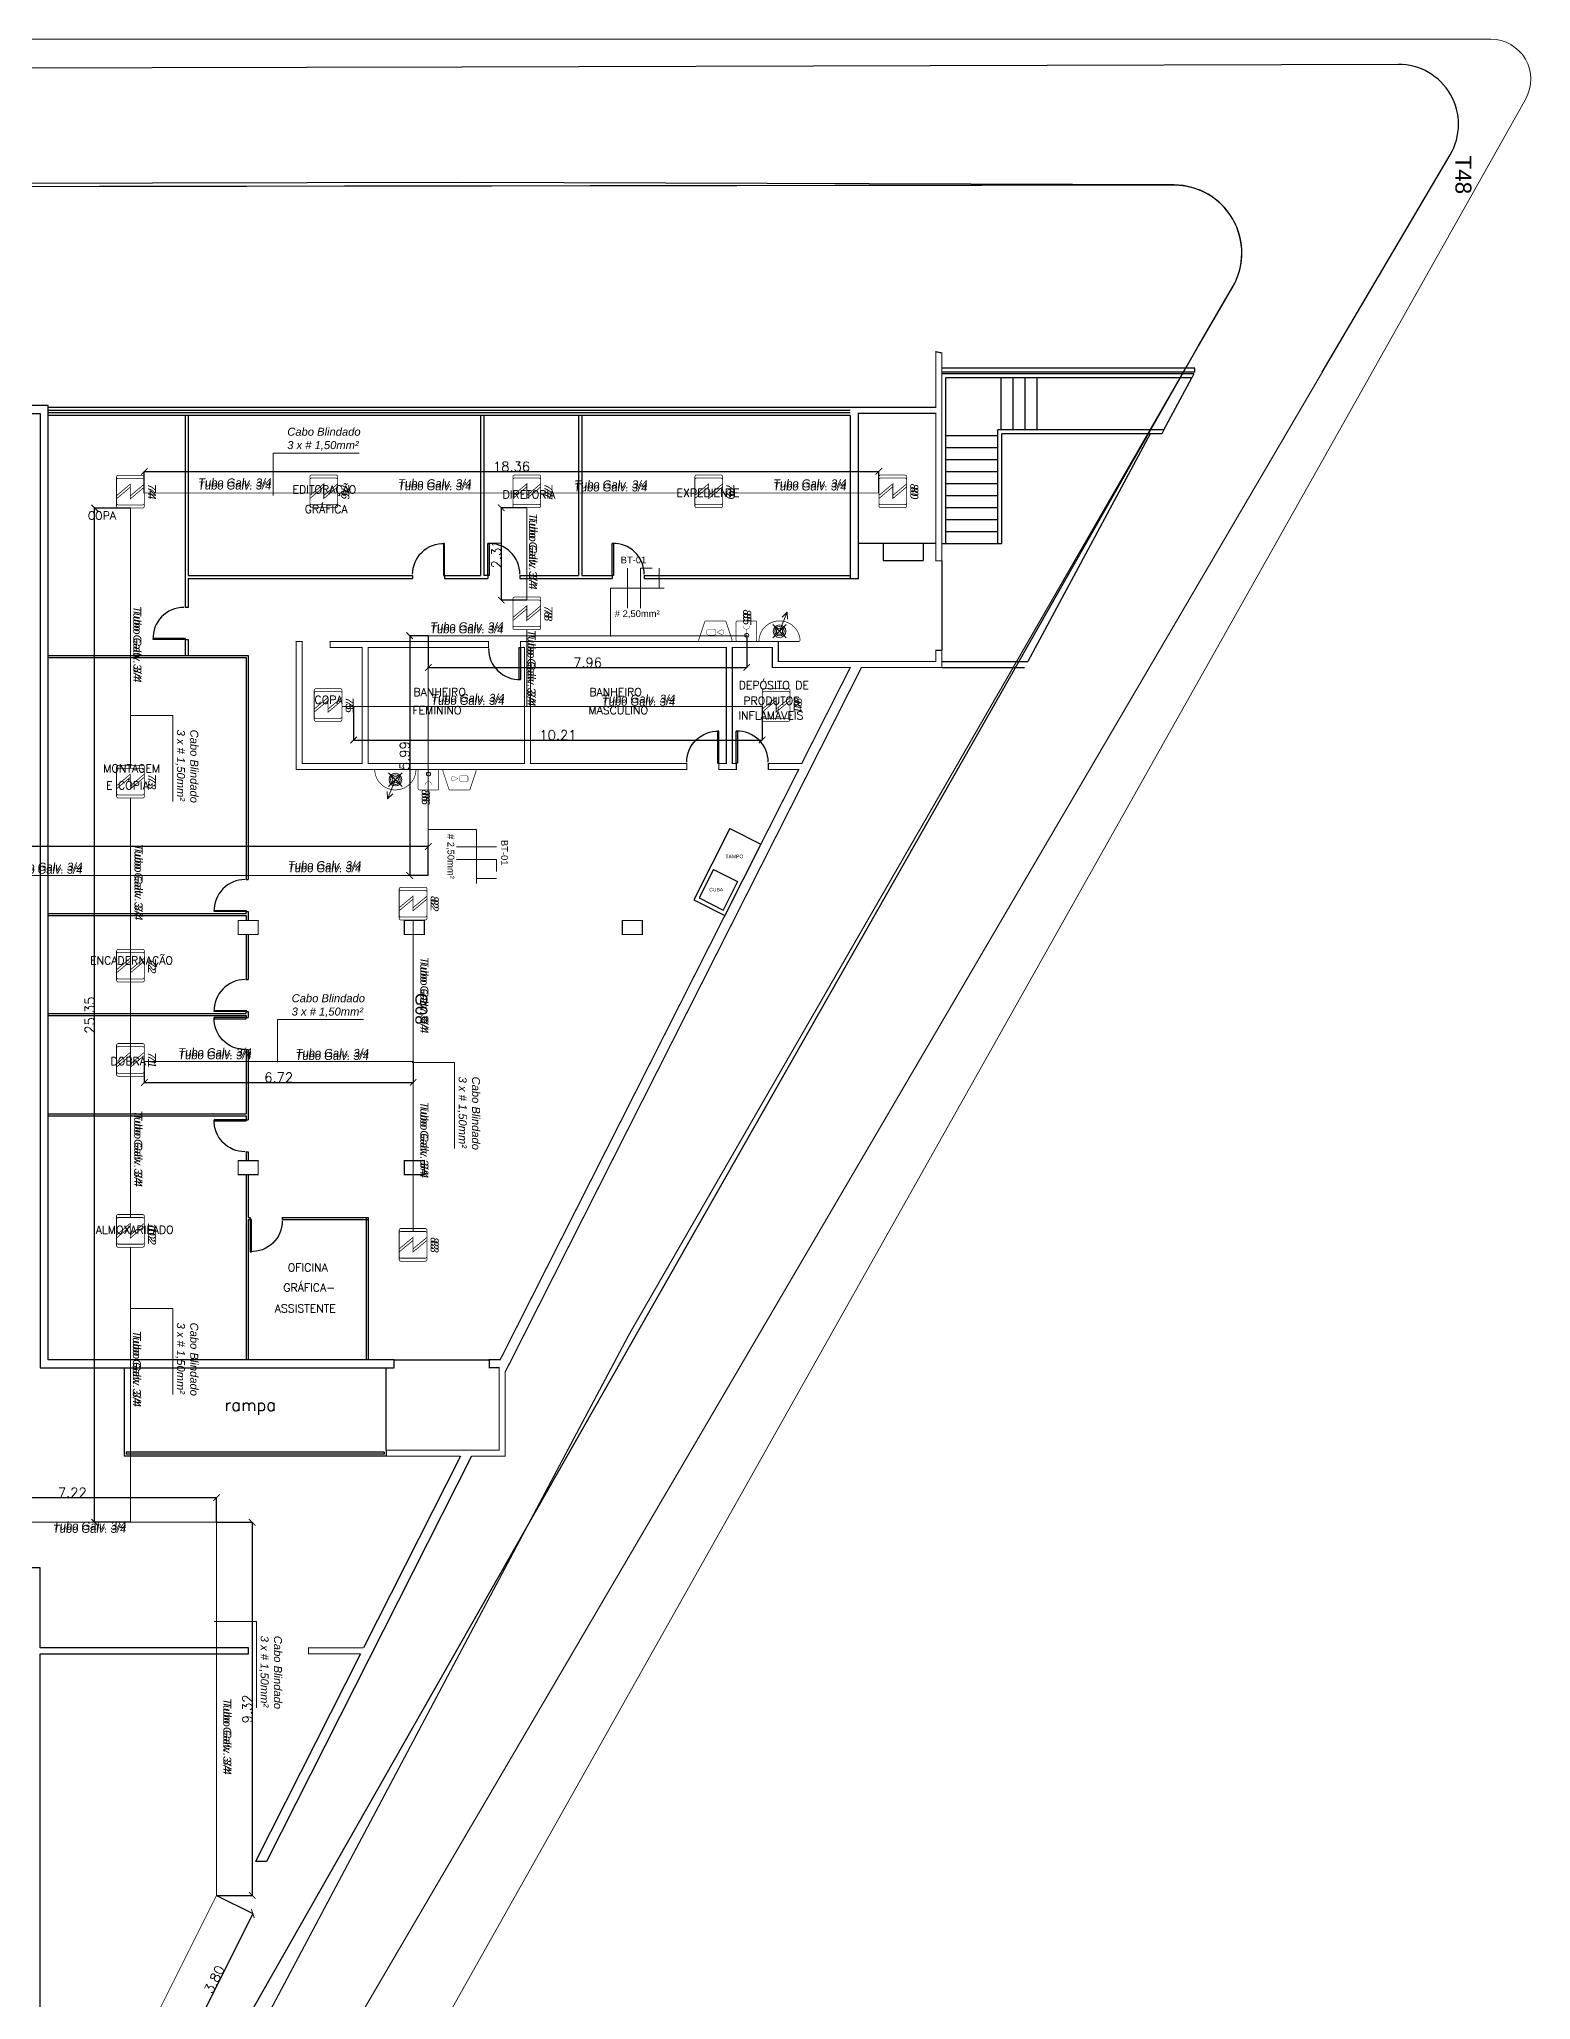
# Model space of a CAD drawing. Header units: metres. Extents: x -331 to 2982, y 362 to 2539.
# Drawn here: x 2944.79 to 2982.07, y 1408.5 to 1457.5 of the extents above; entities that cross this region are included whole.
import ezdxf
from ezdxf.enums import TextEntityAlignment as Align

# ---------------------------------------------------------------- set-up
doc = ezdxf.new("R2010")
doc.units = ezdxf.units.M
doc.layers.get('0').update_dxf_attribs({"color": 251})
doc.layers.get('Defpoints').update_dxf_attribs({"color": 251})
for name, color, linetype in [('CX', 251, 'Continuous'), ('DET. FUMAÇA', 1, 'Continuous'), ('Div', 251, 'Continuous'), ('Pis', 251, 'Continuous')]:
    doc.layers.add(name, color=color, linetype=linetype)
doc.styles.add('ARIAL', font='arial.ttf')
doc.styles.add('COTA', font='simplex.shx')
doc.styles.add('DESTAQUE', font='arial.ttf', dxfattribs={"height": 0.4})
doc.styles.get("Standard").update_dxf_attribs({"font": 'arial.ttf', "height": 0.3})
doc.styles.add('style1', font='romans.shx')
doc.dimstyles.new('EXEC_75', dxfattribs={"dimscale": 75, "dimtxt": 0.0032, "dimasz": 0.0022, "dimexe": 0, "dimexo": 0, "dimgap": 5e-05, "dimtad": 1, "dimzin": 4, "dimdsep": 46, "dimtxsty": 'COTA', "dimblk": 'ARCHTICK', "dimcen": 0, "dimclrd": 1, "dimclre": 1, "dimclrt": 2, "dimazin": 0, "dimtfac": 1, "dimtix": 1, "dimtmove": 2, "dimatfit": 3, "dimldrblk": 'DOT', "dimfxl": 1, "dimtvp": 1, "dimtolj": 1, "dimtzin": 0, "dimarcsym": 0})

# ---------------------------------------------------------------- blocks, each defined once
blk = doc.blocks.new('WEW')
at = {"color": 1, "lineweight": 0, "true_color": 0xe60000}
for p, q in [((1781.075, 994.175), (1781.413, 993.836)), ((1781.413, 994.175), (1781.075, 993.836)), ((1781.244, 994.005), (1781.439, 994.482)), ((1781.439, 994.482), (1781.308, 994.36)), ((1781.439, 994.482), (1781.447, 994.302))]:
    blk.add_line(p, q, dxfattribs=at)
at = {"color": 1, "true_color": 0xe60000, "const_width": 0.0172}
for points in [[(1779.259, 993.747), (1780.023, 993.747, 0.511918), (1780.056, 993.793), (1779.907, 994.24, 0.322823), (1779.874, 994.263), (1779.408, 994.263, 0.322823), (1779.375, 994.24), (1779.226, 993.793, 0.511918)], [(1780.193, 994.263), (1780.641, 994.263, -0.414214), (1780.675, 994.229), (1780.675, 993.782, -0.414214), (1780.641, 993.747), (1780.193, 993.747, -0.414214), (1780.159, 993.782), (1780.159, 994.229, -0.414214)], [(1780.764, 993.748), (1781.724, 993.748, 0.435311), (1781.759, 993.784, 0.930949), (1780.73, 993.784, 0.435311)]]:
    blk.add_lwpolyline(points, format="xyb", close=True, dxfattribs=at)
at = {"color": 1, "true_color": 0xe60000, "const_width": 0.0086}
for points in [[(1779.463, 994.06), (1779.617, 994.06), (1779.652, 994.026), (1779.652, 993.936), (1779.617, 993.902), (1779.463, 993.902), (1779.428, 993.936), (1779.428, 994.026)], [(1779.832, 993.936), (1779.832, 994.026), (1779.802, 994.044), (1779.679, 993.981), (1779.802, 993.918)]]:
    blk.add_lwpolyline(points, close=True, dxfattribs=at)
for points in [[(1780.336, 994.135), (1780.338, 994.117), (1780.344, 994.099), (1780.351, 994.088), (1780.365, 994.073), (1780.373, 994.067), (1780.386, 994.06), (1780.397, 994.057), (1780.413, 994.055), (1780.421, 994.055), (1780.431, 994.056), (1780.45, 994.062), (1780.464, 994.07), (1780.477, 994.082), (1780.488, 994.096), (1780.494, 994.11), (1780.497, 994.122), (1780.498, 994.13), (1780.498, 994.136)], [(1780.417, 993.837), (1780.417, 994.055)]]:
    blk.add_lwpolyline(points, dxfattribs=at)
at = {"color": 1, "lineweight": 0, "true_color": 0xe60000}
for radius in [0.158, 0.119, 0.0774]:
    blk.add_circle((1781.244, 994.005), radius, dxfattribs=at)
blk = doc.blocks.new('Detector de fumaça')
at = {"layer": 'DET. FUMAÇA', "linetype": 'Continuous', "lineweight": 15, "const_width": 0.0187}
blk.add_lwpolyline([(774.599, 539.816), (775.249, 539.816, -0.414214), (775.296, 539.769), (775.296, 539.167, -0.414214), (775.249, 539.12), (774.599, 539.12, -0.414214), (774.553, 539.167), (774.553, 539.769, -0.414214)], format="xyb", close=True, dxfattribs=at)
blk.add_lwpolyline([(774.773, 539.816), (775.064, 539.468), (774.773, 539.468), (775.064, 539.12)], dxfattribs=at)
blk = doc.blocks.new('rett')
at = {"color": 2, "linetype": 'Continuous', "lineweight": 15}
blk.add_line((813.966, 2203), (814.262, 2203), dxfattribs=at)
at = {"layer": 'Div', "color": 2, "linetype": 'Continuous', "lineweight": 15}
for p, q in [((813.645, 2202.003), (813.645, 2203)), ((813.966, 2202.003), (813.966, 2203)), ((814.435, 2202.502), (814.435, 2203))]:
    blk.add_line(p, q, dxfattribs=at)
blk.add_lwpolyline([(813.214, 2201.295), (813.214, 2202.502), (814.56, 2202.502)], dxfattribs=at)
at = {"layer": 'Div', "color": 2, "linetype": 'Continuous', "lineweight": 15, "char_height": 0.1683, "attachment_point": 1}
for s, insert in [('\\pxqc;\\PBT-01{\\fArial|b0|i1|c0|p34;  }', (808.19, 2203.569)), ('\\pxqc;\\P\\pi-0.92701,l1.92701,t1.92701;#^I2,50mm²', (808.198, 2202.227))]:
    blk.add_mtext_dynamic_manual_height_columns(s, width=11.20762, gutter_width=2.104, heights=[0], dxfattribs=dict(at, insert=insert))
blk = doc.blocks.new('derw')
at = {"layer": 'Div', "color": 2, "linetype": 'Continuous', "lineweight": 15}
blk.add_lwpolyline([(814.419, 2191.53), (814.419, 2192.589), (816.571, 2192.589)], dxfattribs=at)
at = {"layer": 'Div', "color": 2, "linetype": 'Continuous', "lineweight": 15, "insert": (814.772, 2193.224), "char_height": 0.2, "attachment_point": 1}
blk.add_mtext_dynamic_manual_height_columns('{\\fArial|b0|i1|c0|p34;Cabo Blindado \\P3 x # 1,50mm²}', width=13.3188, gutter_width=2.5, heights=[0], dxfattribs=at)
blk = doc.blocks.new('_ARCHTICK')
at = {"color": 0, "linetype": 'ByBlock', "const_width": 0.15}
blk.add_lwpolyline([(-0.5, -0.5), (0.5, 0.5)], dxfattribs=at)
blk = doc.blocks.new('*D118')
at = {"color": 1, "linetype": 'Continuous', "lineweight": -2, "transparency": 16777216}
for p, q in [((2894.283, 1436.6), (2894.283, 1437.328)), ((2954.514, 1437.328), (2894.283, 1437.328)), ((2954.514, 1436.6), (2954.514, 1437.328))]:
    blk.add_line(p, q, dxfattribs=at)
at = {"layer": 'Defpoints', "color": 0, "transparency": 16777216}
for p in [(2894.283, 1437.328), (2894.283, 1436.6), (2954.514, 1436.6)]:
    blk.add_point(p, dxfattribs=at)
at = {"color": 1, "lineweight": -2, "transparency": 16777216, "xscale": 0.165, "yscale": 0.165, "zscale": 0.165, "rotation": 180}
blk.add_blockref('_ARCHTICK', (2894.283, 1437.328), dxfattribs=at)
at = {"color": 1, "lineweight": -2, "transparency": 16777216, "xscale": 0.165, "yscale": 0.165, "zscale": 0.165}
blk.add_blockref('_ARCHTICK', (2954.514, 1437.328), dxfattribs=at)
at = {"color": 2, "lineweight": 15, "transparency": 16777216, "insert": (2924.398, 1437.451), "char_height": 0.24, "attachment_point": 5, "style": 'COTA'}
blk.add_mtext('\\A1;60.23', dxfattribs=at)
blk = doc.blocks.new('_Dot')
at = {"color": 0, "linetype": 'ByBlock', "lineweight": -2}
blk.add_line((-0.5, 0), (-1, 0), dxfattribs=at)
at = {"color": 0, "linetype": 'ByBlock', "const_width": 0.5}
blk.add_lwpolyline([(-0.25, 0, 1), (0.25, 0, 1)], format="xyb", close=True, dxfattribs=at)
blk = doc.blocks.new('*D123')
at = {"color": 1, "linetype": 'Continuous', "lineweight": -2, "transparency": 16777216}
for p, q in [((2942.006, 1420.437), (2942.006, 1421.055)), ((2942.006, 1421.055), (2949.223, 1421.055)), ((2949.223, 1420.437), (2949.223, 1421.055))]:
    blk.add_line(p, q, dxfattribs=at)
at = {"layer": 'Defpoints', "color": 0, "transparency": 16777216}
for p in [(2949.223, 1421.055), (2942.006, 1420.437), (2949.223, 1420.437)]:
    blk.add_point(p, dxfattribs=at)
at = {"color": 1, "lineweight": -2, "transparency": 16777216, "xscale": 0.165, "yscale": 0.165, "zscale": 0.165, "rotation": 180}
blk.add_blockref('_ARCHTICK', (2942.006, 1421.055), dxfattribs=at)
at = {"color": 1, "lineweight": -2, "transparency": 16777216, "xscale": 0.165, "yscale": 0.165, "zscale": 0.165}
blk.add_blockref('_ARCHTICK', (2949.223, 1421.055), dxfattribs=at)
at = {"color": 2, "lineweight": 15, "transparency": 16777216, "insert": (2945.615, 1421.179), "char_height": 0.24, "attachment_point": 5, "style": 'COTA'}
blk.add_mtext('\\A1;7.22', dxfattribs=at)
blk = doc.blocks.new('*D124')
at = {"color": 1, "linetype": 'Continuous', "lineweight": -2, "transparency": 16777216}
for p, q in [((2947.068, 1445.786), (2946.173, 1445.786)), ((2946.173, 1420.437), (2946.173, 1445.786)), ((2947.068, 1420.437), (2946.173, 1420.437))]:
    blk.add_line(p, q, dxfattribs=at)
at = {"layer": 'Defpoints', "color": 0, "transparency": 16777216}
for p in [(2946.173, 1445.786), (2947.068, 1445.786), (2947.068, 1420.437)]:
    blk.add_point(p, dxfattribs=at)
at = {"color": 1, "lineweight": -2, "transparency": 16777216, "xscale": 0.165, "yscale": 0.165, "zscale": 0.165}
for p, rotation in [((2946.173, 1445.786), 90), ((2946.173, 1420.437), 270)]:
    blk.add_blockref('_ARCHTICK', p, dxfattribs=dict(at, rotation=rotation))
at = {"color": 2, "lineweight": 15, "transparency": 16777216, "insert": (2946.049, 1433.112), "char_height": 0.24, "attachment_point": 5, "rotation": 90, "style": 'COTA'}
blk.add_mtext('\\A1;25.35', dxfattribs=at)
blk = doc.blocks.new('*D125')
at = {"color": 1, "linetype": 'Continuous', "lineweight": -2, "transparency": 16777216}
for p, q in [((2947.415, 1431.955), (2947.415, 1431.431)), ((2954.133, 1431.955), (2954.133, 1431.431)), ((2947.415, 1431.431), (2954.133, 1431.431))]:
    blk.add_line(p, q, dxfattribs=at)
at = {"layer": 'Defpoints', "color": 0, "transparency": 16777216}
for p in [(2947.415, 1431.955), (2954.133, 1431.955), (2954.133, 1431.431)]:
    blk.add_point(p, dxfattribs=at)
at = {"color": 1, "lineweight": -2, "transparency": 16777216, "xscale": 0.165, "yscale": 0.165, "zscale": 0.165, "rotation": 180}
blk.add_blockref('_ARCHTICK', (2947.415, 1431.431), dxfattribs=at)
at = {"color": 1, "lineweight": -2, "transparency": 16777216, "xscale": 0.165, "yscale": 0.165, "zscale": 0.165}
blk.add_blockref('_ARCHTICK', (2954.133, 1431.431), dxfattribs=at)
at = {"color": 2, "lineweight": 15, "transparency": 16777216, "insert": (2950.774, 1431.555), "char_height": 0.24, "attachment_point": 5, "style": 'COTA'}
blk.add_mtext('\\A1;6.72', dxfattribs=at)
blk = doc.blocks.new('*D126')
at = {"color": 1, "linetype": 'Continuous', "lineweight": -2, "transparency": 16777216}
for p, q in [((2954.514, 1442.595), (2954.514, 1441.801)), ((2962.475, 1442.603), (2962.475, 1441.801)), ((2954.514, 1441.801), (2962.475, 1441.801))]:
    blk.add_line(p, q, dxfattribs=at)
at = {"layer": 'Defpoints', "color": 0, "transparency": 16777216}
for p in [(2954.514, 1442.595), (2962.475, 1442.603), (2962.475, 1441.801)]:
    blk.add_point(p, dxfattribs=at)
at = {"color": 1, "lineweight": -2, "transparency": 16777216, "xscale": 0.165, "yscale": 0.165, "zscale": 0.165, "rotation": 180}
blk.add_blockref('_ARCHTICK', (2954.514, 1441.801), dxfattribs=at)
at = {"color": 1, "lineweight": -2, "transparency": 16777216, "xscale": 0.165, "yscale": 0.165, "zscale": 0.165}
blk.add_blockref('_ARCHTICK', (2962.475, 1441.801), dxfattribs=at)
at = {"color": 2, "lineweight": 15, "transparency": 16777216, "insert": (2958.494, 1441.924), "char_height": 0.24, "attachment_point": 5, "style": 'COTA'}
blk.add_mtext('\\A1;7.96', dxfattribs=at)
blk = doc.blocks.new('*D127')
at = {"color": 1, "linetype": 'Continuous', "lineweight": -2, "transparency": 16777216}
for p, q in [((2947.415, 1446.158), (2947.415, 1446.701)), ((2947.415, 1446.701), (2965.777, 1446.701)), ((2965.777, 1446.164), (2965.777, 1446.701))]:
    blk.add_line(p, q, dxfattribs=at)
at = {"layer": 'Defpoints', "color": 0, "transparency": 16777216}
for p in [(2965.777, 1446.701), (2947.415, 1446.158), (2965.777, 1446.164)]:
    blk.add_point(p, dxfattribs=at)
at = {"color": 1, "lineweight": -2, "transparency": 16777216, "xscale": 0.165, "yscale": 0.165, "zscale": 0.165, "rotation": 180}
blk.add_blockref('_ARCHTICK', (2947.415, 1446.701), dxfattribs=at)
at = {"color": 1, "lineweight": -2, "transparency": 16777216, "xscale": 0.165, "yscale": 0.165, "zscale": 0.165}
blk.add_blockref('_ARCHTICK', (2965.777, 1446.701), dxfattribs=at)
at = {"color": 2, "lineweight": 15, "transparency": 16777216, "insert": (2956.596, 1446.824), "char_height": 0.24, "attachment_point": 5, "style": 'COTA'}
blk.add_mtext('\\A1;18.36', dxfattribs=at)
blk = doc.blocks.new('*D128')
at = {"color": 1, "linetype": 'Continuous', "lineweight": -2, "transparency": 16777216}
for p, q in [((2956.977, 1445.792), (2956.337, 1445.792)), ((2956.337, 1445.792), (2956.337, 1443.486)), ((2956.977, 1443.486), (2956.337, 1443.486))]:
    blk.add_line(p, q, dxfattribs=at)
at = {"layer": 'Defpoints', "color": 0, "transparency": 16777216}
for p in [(2956.977, 1445.792), (2956.337, 1443.486), (2956.977, 1443.486)]:
    blk.add_point(p, dxfattribs=at)
at = {"color": 1, "lineweight": -2, "transparency": 16777216, "xscale": 0.165, "yscale": 0.165, "zscale": 0.165}
for p, rotation in [((2956.337, 1445.792), 90), ((2956.337, 1443.486), 270)]:
    blk.add_blockref('_ARCHTICK', p, dxfattribs=dict(at, rotation=rotation))
at = {"color": 2, "lineweight": 15, "transparency": 16777216, "insert": (2956.213, 1444.639), "char_height": 0.24, "attachment_point": 5, "rotation": 90, "style": 'COTA'}
blk.add_mtext('\\A1;2.31', dxfattribs=at)
blk = doc.blocks.new('*D129')
at = {"color": 1, "linetype": 'Continuous', "lineweight": -2, "transparency": 16777216}
for p, q in [((2949.223, 1420.437), (2950.111, 1420.437)), ((2950.111, 1420.437), (2950.111, 1411.112)), ((2949.223, 1411.112), (2950.111, 1411.112))]:
    blk.add_line(p, q, dxfattribs=at)
at = {"layer": 'Defpoints', "color": 0, "transparency": 16777216}
for p in [(2949.223, 1420.437), (2949.223, 1411.112), (2950.111, 1411.112)]:
    blk.add_point(p, dxfattribs=at)
at = {"color": 1, "lineweight": -2, "transparency": 16777216, "xscale": 0.165, "yscale": 0.165, "zscale": 0.165}
for p, rotation in [((2950.111, 1420.437), 90), ((2950.111, 1411.112), 270)]:
    blk.add_blockref('_ARCHTICK', p, dxfattribs=dict(at, rotation=rotation))
at = {"color": 2, "lineweight": 15, "transparency": 16777216, "insert": (2949.987, 1415.775), "char_height": 0.24, "attachment_point": 5, "rotation": 90, "style": 'COTA'}
blk.add_mtext('\\A1;9.32', dxfattribs=at)
blk = doc.blocks.new('*D130')
at = {"color": 1, "linetype": 'Continuous', "lineweight": -2, "transparency": 16777216}
for p, q in [((2949.223, 1411.112), (2950.128, 1410.659)), ((2950.128, 1410.659), (2948.427, 1407.263)), ((2947.522, 1407.716), (2948.427, 1407.263))]:
    blk.add_line(p, q, dxfattribs=at)
at = {"layer": 'Defpoints', "color": 0, "transparency": 16777216}
for p in [(2949.223, 1411.112), (2947.522, 1407.716), (2948.427, 1407.263)]:
    blk.add_point(p, dxfattribs=at)
at = {"color": 1, "lineweight": -2, "transparency": 16777216, "xscale": 0.165, "yscale": 0.165, "zscale": 0.165}
for p, rotation in [((2950.128, 1410.659), 63.38376470929531), ((2948.427, 1407.263), 243.3837647092953)]:
    blk.add_blockref('_ARCHTICK', p, dxfattribs=dict(at, rotation=rotation))
at = {"color": 2, "lineweight": 15, "transparency": 16777216, "insert": (2949.167, 1409.016), "char_height": 0.24, "attachment_point": 5, "rotation": 63.3838, "style": 'COTA'}
blk.add_mtext('\\A1;3.80', dxfattribs=at)
blk = doc.blocks.new('*D151')
at = {"color": 1, "linetype": 'Continuous', "lineweight": -2, "transparency": 16777216}
for p, q in [((2954.514, 1442.595), (2954.048, 1442.595)), ((2954.048, 1442.595), (2954.048, 1436.6)), ((2954.514, 1436.6), (2954.048, 1436.6))]:
    blk.add_line(p, q, dxfattribs=at)
at = {"layer": 'Defpoints', "color": 0, "transparency": 16777216}
for p in [(2954.514, 1442.595), (2954.048, 1436.6), (2954.514, 1436.6)]:
    blk.add_point(p, dxfattribs=at)
at = {"color": 1, "lineweight": -2, "transparency": 16777216, "xscale": 0.165, "yscale": 0.165, "zscale": 0.165}
for p, rotation in [((2954.048, 1442.595), 90), ((2954.048, 1436.6), 270)]:
    blk.add_blockref('_ARCHTICK', p, dxfattribs=dict(at, rotation=rotation))
at = {"color": 2, "lineweight": 15, "transparency": 16777216, "insert": (2953.924, 1439.598), "char_height": 0.24, "attachment_point": 5, "rotation": 90, "style": 'COTA'}
blk.add_mtext('\\A1;5.99', dxfattribs=at)
blk = doc.blocks.new('*D152')
at = {"color": 1, "linetype": 'Continuous', "lineweight": -2, "transparency": 16777216}
for p, q in [((2952.647, 1440.826), (2952.647, 1439.988)), ((2962.862, 1440.826), (2962.862, 1439.988)), ((2952.647, 1439.988), (2962.862, 1439.988))]:
    blk.add_line(p, q, dxfattribs=at)
at = {"layer": 'Defpoints', "color": 0, "linetype": 'Continuous', "transparency": 16777216}
for p in [(2952.647, 1440.826), (2962.862, 1440.826), (2962.862, 1439.988)]:
    blk.add_point(p, dxfattribs=at)
at = {"color": 1, "linetype": 'Continuous', "lineweight": -2, "transparency": 16777216, "xscale": 0.165, "yscale": 0.165, "zscale": 0.165, "rotation": 180}
blk.add_blockref('_ARCHTICK', (2952.647, 1439.988), dxfattribs=at)
at = {"color": 1, "linetype": 'Continuous', "lineweight": -2, "transparency": 16777216, "xscale": 0.165, "yscale": 0.165, "zscale": 0.165}
blk.add_blockref('_ARCHTICK', (2962.862, 1439.988), dxfattribs=at)
at = {"color": 2, "linetype": 'Continuous', "lineweight": 15, "transparency": 16777216, "insert": (2957.755, 1440.112), "char_height": 0.24, "attachment_point": 5, "style": 'COTA'}
blk.add_mtext('\\A1;10.21', dxfattribs=at)
blk = doc.blocks.new('porta .8')
at = {"layer": 'CX', "ltscale": 8}
blk.add_lwpolyline([(0.03, 0), (0, 0), (0, 0.8), (0.03, 0.8)], close=True, dxfattribs=at)
at = {"layer": 'CX', "color": 1, "ltscale": 8}
blk.add_arc((0.029, 0.03), 0.771, 0, 92.1894, dxfattribs=at)

msp = doc.modelspace()

# ---------------------------------------------------------------- linework, layer by layer
at = {"lineweight": 0}
msp.add_lwpolyline([(2692.518, 1267.281), (2886.962, 1268.097, 0.414222), (2891.963, 1273.083, 0.000679), (2891.975, 1306.701), (2900.167, 1306.701), (2900.767, 1306.701), (2900.767, 1305.727, 0.742789), (2904.471, 1304.872), (2905.781, 1308.262), (2912.682, 1330.97), (2930.662, 1369.788), (2936.383, 1381.538), (2959.535, 1425.137), (2972.498, 1447.641), (2973.386, 1449.183), (2974.618, 1451.303, 0.577621), (2973.155, 1453.859), (2919.448, 1453.786), (2871.128, 1453.815), (2844.526, 1453.596), (2835.976, 1453.544), (2739.49, 1452.841)], format="xyb", dxfattribs=at)
at = {"layer": 'DET. FUMAÇA', "color": 3, "linetype": 'Continuous', "lineweight": 15}
msp.add_lwpolyline([(2894.283, 1436.6), (2954.514, 1436.6), (2954.514, 1442.595), (2962.466, 1442.595)], dxfattribs=at)
at = {"layer": 'DET. FUMAÇA', "color": 2, "linetype": 'Continuous', "lineweight": 15}
for centre in [(2962.475, 1442.603), (2954.519, 1439.137)]:
    msp.add_circle(centre, 0.0504, dxfattribs=at)
at = {"layer": 'Div', "lineweight": 0}
for p, q in [((2948.432, 1448.101), (2948.432, 1443.301)), ((2948.512, 1448.101), (2948.512, 1444.101)), ((2955.822, 1448.101), (2955.822, 1444.101)), ((2955.902, 1448.101), (2955.902, 1444.101)), ((2958.272, 1448.101), (2958.272, 1444.101)), ((2958.352, 1448.101), (2958.352, 1444.101)), ((2948.512, 1444.101), (2954.122, 1444.101)), ((2948.512, 1444.021), (2954.122, 1444.021)), ((2948.512, 1444.021), (2948.512, 1443.301)), ((2954.122, 1444.101), (2954.122, 1444.021)), ((2954.922, 1444.101), (2955.822, 1444.101)), ((2954.922, 1444.101), (2954.922, 1444.021)), ((2954.922, 1444.021), (2956.002, 1444.021)), ((2956.002, 1444.101), (2955.902, 1444.101)), ((2956.002, 1444.101), (2956.002, 1444.021)), ((2956.802, 1444.101), (2958.272, 1444.101)), ((2956.802, 1444.101), (2956.802, 1444.021)), ((2956.802, 1444.021), (2959.112, 1444.021)), ((2958.352, 1444.101), (2959.112, 1444.101)), ((2959.112, 1444.101), (2959.112, 1444.021)), ((2959.912, 1444.101), (2965.062, 1444.101)), ((2959.912, 1444.101), (2959.912, 1444.021)), ((2959.912, 1444.021), (2965.062, 1444.021)), ((2948.512, 1443.301), (2948.432, 1443.301)), ((2948.432, 1442.501), (2948.432, 1442.101)), ((2948.432, 1442.501), (2948.512, 1442.501)), ((2948.512, 1442.501), (2948.512, 1442.101)), ((2945.012, 1442.101), (2950.012, 1442.101)), ((2945.012, 1442.051), (2949.962, 1442.051)), ((2949.962, 1442.051), (2949.962, 1436.501)), ((2950.012, 1442.101), (2950.012, 1436.501)), ((2949.962, 1436.501), (2950.012, 1436.501)), ((2945.012, 1435.651), (2949.962, 1435.651)), ((2949.962, 1435.701), (2950.012, 1435.701)), ((2949.962, 1435.651), (2949.962, 1435.701)), ((2950.012, 1435.701), (2950.012, 1435.476)), ((2945.012, 1435.601), (2949.962, 1435.601)), ((2949.962, 1435.601), (2949.962, 1435.476)), ((2949.962, 1435.126), (2949.962, 1434.001)), ((2950.012, 1435.126), (2950.012, 1434.001)), ((2949.962, 1434.001), (2950.012, 1434.001)), ((2949.962, 1433.201), (2950.012, 1433.201)), ((2949.962, 1433.151), (2949.962, 1433.201)), ((2950.012, 1433.201), (2950.012, 1433.051)), ((2945.012, 1433.151), (2949.962, 1433.151)), ((2945.012, 1433.101), (2949.962, 1433.101)), ((2949.962, 1433.101), (2949.962, 1433.051)), ((2949.962, 1433.051), (2950.012, 1433.051)), ((2949.962, 1432.251), (2949.962, 1430.647)), ((2949.962, 1432.251), (2950.012, 1432.251)), ((2950.012, 1432.251), (2950.012, 1430.497)), ((2945.012, 1430.647), (2949.962, 1430.647)), ((2945.012, 1430.597), (2949.962, 1430.597)), ((2949.962, 1430.597), (2949.962, 1430.497)), ((2949.962, 1430.497), (2950.012, 1430.497)), ((2949.962, 1429.697), (2950.012, 1429.697)), ((2949.962, 1429.697), (2949.962, 1429.476)), ((2950.012, 1429.697), (2950.012, 1429.476)), ((2949.962, 1429.126), (2949.962, 1424.501)), ((2950.012, 1429.126), (2950.012, 1428.051)), ((2950.012, 1428.051), (2950.062, 1428.051)), ((2950.012, 1428.001), (2950.062, 1428.001)), ((2950.012, 1428.001), (2950.012, 1424.501)), ((2950.062, 1428.051), (2950.062, 1428.001)), ((2950.862, 1428.051), (2953.012, 1428.051)), ((2950.862, 1428.051), (2950.862, 1428.001)), ((2950.862, 1428.001), (2953.012, 1428.001)), ((2952.962, 1428.051), (2952.962, 1424.501)), ((2953.012, 1428.051), (2953.012, 1424.501))]:
    msp.add_line(p, q, dxfattribs=at)
at = {"layer": 'Div', "color": 150, "linetype": 'Continuous', "lineweight": 0}
for p, q in [((2965.777, 1446.164), (2947.415, 1446.158)), ((2947.068, 1439.28), (2947.068, 1445.786)), ((2956.977, 1445.792), (2956.977, 1443.486)), ((2956.977, 1442.743), (2956.977, 1440.826)), ((2962.862, 1440.826), (2952.357, 1440.826)), ((2947.068, 1438.537), (2947.068, 1428.055)), ((2954.133, 1435.49), (2954.133, 1427.705)), ((2947.415, 1431.955), (2954.133, 1431.955)), ((2947.068, 1427.312), (2947.068, 1420.437))]:
    msp.add_line(p, q, dxfattribs=at)
at = {"layer": 'Div', "color": 230, "linetype": 'Continuous', "lineweight": 0}
msp.add_lwpolyline([(2868.332, 1406.738), (2868.332, 1456.502, -0.414214), (2869.332, 1457.502), (2981.073, 1457.502, -0.573634), (2981.945, 1456.011), (2936.695, 1375.576, -0.270944), (2935.824, 1375.066), (2919.103, 1375.066, -0.27519), (2918.224, 1375.589), (2902.169, 1405.215, 0.27519), (2901.29, 1405.738), (2869.332, 1405.738, -0.414214)], format="xyb", close=True, dxfattribs=at)
at = {"layer": 'Div', "color": 150, "linetype": 'Continuous', "lineweight": 0}
msp.add_lwpolyline([(2889.016, 1425.514), (2942.006, 1425.514), (2942.006, 1420.437), (2949.223, 1420.437), (2949.223, 1411.112), (2947.522, 1407.716), (2898.053, 1407.716), (2898.053, 1404.734), (2868.289, 1404.734)], dxfattribs=at)
at = {"layer": 'Pis'}
for p, q in [((2955.352, 1456.8), (2939.879, 1456.772)), ((2978.762, 1456.873), (2955.352, 1456.8)), ((2976.861, 1449.182), (2980.059, 1454.612)), ((2955.36, 1453.92), (2939.884, 1453.892)), ((2973.155, 1453.859), (2955.36, 1453.92)), ((2973.775, 1449.858), (2974.618, 1451.303)), ((2948.361, 1405.171), (2973.775, 1449.858)), ((2973.677, 1449.283), (2967.35, 1449.283)), ((2973.677, 1449.183), (2967.35, 1449.183)), ((2973.654, 1449.141), (2967.35, 1449.141)), ((2973.6, 1449.041), (2967.45, 1449.041)), ((2967.45, 1444.901), (2967.45, 1449.041)), ((2968.834, 1447.741), (2968.834, 1449.041)), ((2968.834, 1447.741), (2968.834, 1449.041)), ((2969.134, 1447.741), (2969.134, 1449.041)), ((2969.134, 1447.741), (2969.134, 1449.041)), ((2969.434, 1447.741), (2969.434, 1449.041)), ((2969.434, 1447.741), (2969.434, 1449.041)), ((2969.734, 1447.741), (2969.734, 1449.041)), ((2969.734, 1447.741), (2969.734, 1449.041)), ((2972.9, 1447.741), (2973.6, 1449.041)), ((2972.9, 1447.741), (2973.6, 1449.041)), ((2973.654, 1449.141), (2973.6, 1449.041)), ((2973.677, 1449.183), (2973.677, 1449.283)), ((2945.012, 1448.35), (2919.512, 1448.35)), ((2945.012, 1424.501), (2945.012, 1448.35)), ((2919.312, 1448.15), (2944.812, 1448.15)), ((2944.812, 1448.15), (2944.812, 1424.301)), ((2945.012, 1448.231), (2965.062, 1448.231)), ((2945.012, 1448.171), (2965.062, 1448.171)), ((2948.432, 1448.101), (2948.432, 1443.301)), ((2948.512, 1448.101), (2948.512, 1444.101)), ((2955.822, 1448.101), (2955.822, 1444.101)), ((2955.902, 1448.101), (2955.902, 1444.101)), ((2958.272, 1448.101), (2958.272, 1444.101)), ((2958.352, 1448.101), (2958.352, 1444.101)), ((2967.45, 1447.601), (2968.75, 1447.601)), ((2967.45, 1447.601), (2968.75, 1447.601)), ((2972.9, 1447.741), (2968.75, 1447.741)), ((2968.75, 1444.901), (2968.75, 1447.741)), ((2972.846, 1447.641), (2968.85, 1447.641)), ((2968.85, 1444.901), (2968.85, 1447.641)), ((2972.562, 1447.641), (2969.498, 1441.951)), ((2972.9, 1447.741), (2972.846, 1447.641)), ((2967.45, 1447.301), (2968.75, 1447.301)), ((2967.45, 1447.301), (2968.75, 1447.301)), ((2967.45, 1447.001), (2968.75, 1447.001)), ((2967.45, 1447.001), (2968.75, 1447.001)), ((2967.45, 1446.701), (2968.75, 1446.701)), ((2967.45, 1446.701), (2968.75, 1446.701)), ((2967.45, 1446.401), (2968.75, 1446.401)), ((2967.45, 1446.401), (2968.75, 1446.401)), ((2967.45, 1446.101), (2968.75, 1446.101)), ((2967.45, 1446.101), (2968.75, 1446.101)), ((2967.45, 1445.801), (2968.75, 1445.801)), ((2967.45, 1445.801), (2968.75, 1445.801)), ((2967.45, 1445.501), (2968.75, 1445.501)), ((2967.45, 1445.501), (2968.75, 1445.501)), ((2967.45, 1445.201), (2968.75, 1445.201)), ((2967.45, 1445.201), (2968.75, 1445.201)), ((2967.2, 1444.901), (2965.262, 1444.901)), ((2967.2, 1444.901), (2965.262, 1444.901)), ((2965.888, 1444.901), (2965.888, 1444.471)), ((2965.888, 1444.901), (2965.888, 1444.471)), ((2965.888, 1444.471), (2966.888, 1444.471)), ((2965.888, 1444.471), (2966.888, 1444.471)), ((2966.888, 1444.901), (2966.888, 1444.471)), ((2966.888, 1444.901), (2966.888, 1444.471)), ((2967.35, 1444.901), (2967.45, 1444.901)), ((2967.35, 1444.466), (2967.35, 1442.23)), ((2967.35, 1444.466), (2967.35, 1442.23)), ((2967.45, 1444.901), (2968.75, 1444.901)), ((2967.45, 1444.901), (2968.75, 1444.901)), ((2968.75, 1444.901), (2968.85, 1444.901)), ((2948.512, 1444.101), (2954.122, 1444.101)), ((2948.512, 1444.021), (2954.122, 1444.021)), ((2948.512, 1444.021), (2948.512, 1443.301)), ((2954.122, 1444.101), (2954.122, 1444.021)), ((2954.922, 1444.101), (2955.822, 1444.101)), ((2954.922, 1444.101), (2954.922, 1444.021)), ((2954.922, 1444.021), (2956.002, 1444.021)), ((2956.002, 1444.101), (2955.902, 1444.101)), ((2956.002, 1444.101), (2956.002, 1444.021)), ((2956.802, 1444.101), (2958.272, 1444.101)), ((2956.802, 1444.101), (2956.802, 1444.021)), ((2956.802, 1444.021), (2959.112, 1444.021)), ((2958.352, 1444.101), (2959.112, 1444.101)), ((2959.112, 1444.101), (2959.112, 1444.021)), ((2959.912, 1444.101), (2965.062, 1444.101)), ((2959.912, 1444.101), (2959.912, 1444.021)), ((2959.912, 1444.021), (2965.062, 1444.021)), ((2948.512, 1443.301), (2948.432, 1443.301)), ((2948.432, 1442.501), (2948.432, 1442.101)), ((2948.432, 1442.501), (2948.512, 1442.501)), ((2948.512, 1442.501), (2948.512, 1442.101)), ((2945.012, 1442.101), (2950.012, 1442.101)), ((2945.012, 1442.051), (2949.962, 1442.051)), ((2949.962, 1442.051), (2949.962, 1436.501)), ((2950.012, 1442.101), (2950.012, 1436.501)), ((2967.35, 1441.951), (2969.498, 1441.951)), ((2967.35, 1441.801), (2969.418, 1441.801)), ((2962.053, 1437.78), (2961.151, 1435.996)), ((2962.053, 1437.78), (2962.829, 1437.385)), ((2962.83, 1437.388), (2961.926, 1435.601)), ((2961.646, 1436.753), (2961.285, 1436.04)), ((2961.646, 1436.753), (2962.243, 1436.449)), ((2949.962, 1436.501), (2950.012, 1436.501)), ((2962.243, 1436.449), (2961.882, 1435.735)), ((2945.012, 1435.651), (2949.962, 1435.651)), ((2949.962, 1435.701), (2950.012, 1435.701)), ((2949.962, 1435.651), (2949.962, 1435.701)), ((2950.012, 1435.701), (2950.012, 1435.476)), ((2961.151, 1435.996), (2961.926, 1435.601)), ((2961.285, 1436.04), (2961.882, 1435.735)), ((2945.012, 1435.601), (2949.962, 1435.601)), ((2949.962, 1435.601), (2949.962, 1435.476)), ((2949.962, 1435.126), (2949.962, 1434.001)), ((2950.012, 1435.126), (2950.012, 1434.001)), ((2949.962, 1434.001), (2950.012, 1434.001)), ((2949.962, 1433.201), (2950.012, 1433.201)), ((2949.962, 1433.151), (2949.962, 1433.201)), ((2950.012, 1433.201), (2950.012, 1433.051)), ((2945.012, 1433.151), (2949.962, 1433.151)), ((2945.012, 1433.101), (2949.962, 1433.101)), ((2949.962, 1433.101), (2949.962, 1433.051)), ((2949.962, 1433.051), (2950.012, 1433.051)), ((2949.962, 1432.251), (2949.962, 1430.647)), ((2949.962, 1432.251), (2950.012, 1432.251)), ((2950.012, 1432.251), (2950.012, 1430.497)), ((2945.012, 1430.647), (2949.962, 1430.647)), ((2945.012, 1430.597), (2949.962, 1430.597)), ((2949.962, 1430.597), (2949.962, 1430.497)), ((2949.962, 1430.497), (2950.012, 1430.497)), ((2949.962, 1429.697), (2950.012, 1429.697)), ((2949.962, 1429.697), (2949.962, 1429.476)), ((2950.012, 1429.697), (2950.012, 1429.476)), ((2949.962, 1429.126), (2949.962, 1424.501)), ((2950.012, 1429.126), (2950.012, 1428.051)), ((2950.012, 1428.051), (2950.062, 1428.051)), ((2950.012, 1428.001), (2950.062, 1428.001)), ((2950.012, 1428.001), (2950.012, 1424.501)), ((2950.062, 1428.051), (2950.062, 1428.001)), ((2950.862, 1428.051), (2953.012, 1428.051)), ((2950.862, 1428.051), (2950.862, 1428.001)), ((2950.862, 1428.001), (2953.012, 1428.001)), ((2952.962, 1428.051), (2952.962, 1424.501)), ((2953.012, 1428.051), (2953.012, 1424.501)), ((2953.664, 1424.501), (2945.012, 1424.501)), ((2953.664, 1424.501), (2956.039, 1424.501)), ((2953.664, 1424.501), (2956.039, 1424.501)), ((2953.664, 1424.301), (2953.664, 1424.501)), ((2944.812, 1424.301), (2953.664, 1424.301)), ((2946.912, 1424.301), (2946.912, 1422.091)), ((2946.912, 1424.301), (2946.912, 1422.091)), ((2953.462, 1422.241), (2953.462, 1424.301)), ((2953.462, 1422.241), (2953.462, 1424.301)), ((2953.462, 1422.091), (2946.912, 1422.091)), ((2953.462, 1422.091), (2946.912, 1422.091)), ((2953.413, 1422.191), (2946.963, 1422.191)), ((2946.963, 1422.191), (2946.963, 1422.141)), ((2953.413, 1422.141), (2946.963, 1422.141)), ((2955.596, 1422.091), (2950.471, 1411.958)), ((2955.316, 1422.091), (2952.893, 1417.301)), ((2953.413, 1422.191), (2953.413, 1422.141)), ((2944.812, 1419.301), (2944.612, 1419.301)), ((2944.812, 1417.301), (2944.812, 1419.301)), ((2950.018, 1417.301), (2944.812, 1417.301)), ((2944.812, 1407.422), (2944.812, 1417.151)), ((2944.812, 1417.151), (2950.018, 1417.151)), ((2950.018, 1417.151), (2950.018, 1417.301)), ((2952.817, 1417.151), (2950.19, 1411.958)), ((2950.471, 1411.958), (2950.19, 1411.958))]:
    msp.add_line(p, q, dxfattribs=at)
at = {"layer": 'Pis', "const_width": 0.03}
msp.add_lwpolyline([(2692.518, 1267.281), (2886.962, 1268.097, 0.414222), (2891.963, 1273.083, 0.000679), (2891.975, 1306.701), (2900.167, 1306.701), (2900.767, 1306.701), (2900.767, 1305.727, 0.742789), (2904.471, 1304.872), (2905.781, 1308.262), (2912.682, 1330.97), (2930.662, 1369.788), (2936.383, 1381.538), (2959.535, 1425.137), (2972.498, 1447.641), (2973.386, 1449.183), (2974.618, 1451.303, 0.577621), (2973.155, 1453.859), (2919.448, 1453.786), (2871.128, 1453.815), (2844.526, 1453.596), (2835.976, 1453.544), (2739.49, 1452.841)], format="xyb", dxfattribs=at)
for points in [[(2965.062, 1448.101), (2965.062, 1444.021), (2965.262, 1444.021), (2965.262, 1448.151), (2967.2, 1448.151), (2967.2, 1444.466), (2967.35, 1444.466), (2967.35, 1449.66), (2967.2, 1449.693), (2967.2, 1448.301), (2965.262, 1448.301), (2965.062, 1448.301)], [(2916.033, 1333.711), (2939.82, 1384.431), (2945.797, 1396.13), (2976.861, 1449.182)], [(2965.062, 1448.301), (2945.012, 1448.301)], [(2945.012, 1448.101), (2965.062, 1448.101)], [(2955.596, 1422.091), (2956.434, 1422.091), (2956.434, 1424.19), (2965.342, 1441.801), (2967.35, 1441.801), (2967.35, 1442.23), (2967.2, 1442.23), (2967.2, 1441.951), (2963.262, 1441.951), (2963.262, 1442.451), (2956.819, 1442.451), (2956.819, 1442.301), (2956.919, 1442.301), (2956.919, 1439.401), (2953.012, 1439.401), (2953.012, 1442.301), (2956.019, 1442.301), (2956.019, 1442.451), (2952.062, 1442.451), (2952.062, 1442.301), (2952.862, 1442.301), (2952.862, 1439.401), (2951.362, 1439.401), (2951.362, 1442.451), (2951.212, 1442.451), (2951.212, 1439.251), (2960.976, 1439.251), (2960.976, 1439.401), (2957.069, 1439.401), (2957.069, 1442.301), (2961.962, 1442.301), (2961.962, 1439.401), (2961.776, 1439.401), (2961.776, 1439.251), (2962.212, 1439.251), (2962.212, 1439.401), (2962.112, 1439.401), (2962.112, 1442.301), (2963.112, 1442.301), (2963.112, 1441.801), (2965.062, 1441.801), (2963.848, 1439.401), (2963.012, 1439.401), (2963.012, 1439.251), (2963.772, 1439.251), (2956.311, 1424.501), (2956.039, 1424.501), (2956.039, 1424.301), (2956.284, 1424.301), (2956.284, 1422.241), (2953.462, 1422.241), (2953.462, 1422.091), (2955.316, 1422.091)], [(2952.893, 1417.301), (2951.518, 1417.301), (2951.518, 1417.151), (2952.817, 1417.151)]]:
    msp.add_lwpolyline(points, dxfattribs=at)
for points in [[(2950.262, 1435.126), (2950.262, 1435.476), (2949.762, 1435.476), (2949.762, 1435.126)], [(2954.412, 1435.126), (2954.412, 1435.476), (2953.912, 1435.476), (2953.912, 1435.126)], [(2959.862, 1435.126), (2959.862, 1435.476), (2959.362, 1435.476), (2959.362, 1435.126)], [(2950.262, 1429.126), (2950.262, 1429.476), (2949.762, 1429.476), (2949.762, 1429.126)], [(2954.412, 1429.126), (2954.412, 1429.476), (2953.912, 1429.476), (2953.912, 1429.126)]]:
    msp.add_lwpolyline(points, close=True, dxfattribs=at)
at = {"layer": 'Pis'}
for centre, radius, start, end in [((2978.766, 1455.373), 1.5, 329.5054, 90.1784), ((2973.149, 1452.159), 1.7, 329.7591, 89.8056)]:
    msp.add_arc(centre, radius, start, end, dxfattribs=at)

# ---------------------------------------------------------------- block references
at = {"lineweight": 0}
msp.add_blockref('WEW', (1182.049, 448.702), dxfattribs=at)
at = {"lineweight": 0, "rotation": 180}
msp.add_blockref('WEW', (4734.934, 2433.003), dxfattribs=at)
at = {"layer": 'DET. FUMAÇA', "linetype": 'Continuous', "lineweight": 0, "rotation": 270}
for p in [(2407.6, 2221.158), (2407.6, 2221.082), (2412.434, 2221.164), (2412.434, 2221.088), (2417.509, 2221.164), (2417.509, 2221.088), (2422.056, 2221.164), (2422.056, 2221.088), (2426.657, 2221.164), (2426.657, 2221.088), (2417.509, 2218.115), (2417.509, 2218.039), (2412.541, 2215.826), (2412.541, 2215.75), (2423.742, 2215.826), (2423.742, 2215.75), (2407.6, 2213.909), (2407.6, 2213.833), (2414.665, 2210.861), (2414.665, 2210.785), (2407.6, 2209.311), (2407.6, 2209.235), (2407.6, 2206.956), (2407.6, 2206.88), (2407.6, 2202.684), (2407.6, 2202.608), (2414.665, 2202.334), (2414.665, 2202.258)]:
    msp.add_blockref('Detector de fumaça', p, dxfattribs=at)
at = {"layer": 'Div', "color": 150, "linetype": 'Continuous', "lineweight": 15}
for name, p in [('derw', (2136.216, -745.432)), ('rett', (2145.85, -758.717)), ('derw', (2136.326, -759.589))]:
    msp.add_blockref(name, p, dxfattribs=at)
at = {"layer": 'Div', "color": 150, "linetype": 'Continuous', "lineweight": 15, "rotation": 270}
for name, p in [('derw', (755.539, 2255.02)), ('rett', (753.215, 2250.965)), ('derw', (762.583, 2246.348)), ('derw', (755.539, 2240.201)), ('derw', (757.631, 2232.374))]:
    msp.add_blockref(name, p, dxfattribs=at)
at = {"layer": 'Pis', "xscale": -1}
for p in [(2954.922, 1444.101), (2961.776, 1439.406)]:
    msp.add_blockref('porta .8', p, dxfattribs=at)
at = {"layer": 'Pis'}
for p in [(2956.002, 1444.101), (2959.112, 1444.101), (2962.212, 1439.406)]:
    msp.add_blockref('porta .8', p, dxfattribs=at)
for p, rotation in [((2948.432, 1442.501), 89.99999999999999), ((2956.819, 1442.301), 180), ((2949.962, 1435.701), 89.99999999999999), ((2949.962, 1433.201), 89.99999999999999)]:
    msp.add_blockref('porta .8', p, dxfattribs=dict(at, rotation=rotation))
at = {"layer": 'Pis', "xscale": -1}
for p, rotation in [((2949.962, 1433.051), 89.99999999999997), ((2949.962, 1430.497), 89.99999999999997), ((2950.062, 1428.001), 180)]:
    msp.add_blockref('porta .8', p, dxfattribs=dict(at, rotation=rotation))

# ---------------------------------------------------------------- texts
at = {"layer": 'Div', "color": 2, "linetype": 'Continuous', "lineweight": 0, "char_height": 0.2, "attachment_point": 1}
for insert in [(2948.759, 1446.524), (2948.759, 1446.448), (2953.758, 1446.505), (2953.758, 1446.429), (2958.158, 1446.476), (2958.158, 1446.4), (2963.134, 1446.501), (2963.134, 1446.425), (2954.56, 1442.93), (2954.56, 1442.854), (2954.586, 1441.142), (2954.586, 1441.066), (2958.854, 1441.121), (2958.854, 1441.045), (2944.036, 1436.922), (2944.036, 1436.846), (2951.004, 1436.96), (2951.004, 1436.884), (2948.265, 1432.286), (2948.265, 1432.21), (2951.197, 1432.268), (2951.197, 1432.192), (2945.13, 1420.451), (2945.13, 1420.375)]:
    msp.add_mtext_dynamic_manual_height_columns('{\\fArial|b0|i1|c0|p34;Tubo Galv. 3/4 }', width=13.3188, gutter_width=2.5, heights=[0], dxfattribs=dict(at, insert=insert))
at = {"layer": 'Div', "color": 3, "linetype": 'Continuous', "lineweight": 0, "char_height": 0.2, "attachment_point": 1, "rotation": 270}
for s, insert in [('{\\fArial|b0|i1|c0|p34;74}', (2947.706, 1446.388)), ('{\\fArial|b0|i1|c0|p34;74}', (2947.706, 1446.312)), ('{\\fArial|b0|i1|c0|p34;76}', (2952.54, 1446.393)), ('{\\fArial|b0|i1|c0|p34;76}', (2952.54, 1446.317)), ('{\\fArial|b0|i1|c0|p34;77}', (2957.615, 1446.393)), ('{\\fArial|b0|i1|c0|p34;77}', (2957.615, 1446.317)), ('{\\fArial|b0|i1|c0|p34;79}', (2962.162, 1446.393)), ('{\\fArial|b0|i1|c0|p34;79}', (2962.162, 1446.317)), ('{\\fArial|b0|i1|c0|p34;80}', (2966.763, 1446.393)), ('{\\fArial|b0|i1|c0|p34;80}', (2966.763, 1446.317)), ('{\\fArial|b0|i1|c0|p34;78}', (2957.615, 1443.345)), ('{\\fArial|b0|i1|c0|p34;78}', (2957.615, 1443.269)), ('{\\fArial|b0|i1|c0|p34;85}', (2962.585, 1443.25)), ('{\\fArial|b0|i1|c0|p34;85}', (2962.585, 1443.174)), ('{\\fArial|b0|i1|c0|p34;75}', (2952.647, 1441.056)), ('{\\fArial|b0|i1|c0|p34;81}', (2963.848, 1441.056)), ('{\\fArial|b0|i1|c0|p34;75}', (2952.647, 1440.98)), ('{\\fArial|b0|i1|c0|p34;81}', (2963.848, 1440.98)), ('{\\fArial|b0|i1|c0|p34;73}', (2947.706, 1439.139)), ('{\\fArial|b0|i1|c0|p34;73}', (2947.706, 1439.063)), ('{\\fArial|b0|i1|c0|p34;86}', (2954.55, 1438.752)), ('{\\fArial|b0|i1|c0|p34;86}', (2954.55, 1438.676)), ('{\\fArial|b0|i1|c0|p34;82}', (2954.771, 1436.091)), ('{\\fArial|b0|i1|c0|p34;82}', (2954.771, 1436.015)), ('{\\fArial|b0|i1|c0|p34;72}', (2947.706, 1434.541)), ('{\\fArial|b0|i1|c0|p34;72}', (2947.706, 1434.465)), ('{\\fArial|b0|i1|c0|p34;71}', (2947.706, 1432.185)), ('{\\fArial|b0|i1|c0|p34;71}', (2947.706, 1432.109)), ('{\\fArial|b0|i1|c0|p34;102}', (2947.706, 1427.914)), ('{\\fArial|b0|i1|c0|p34;102}', (2947.706, 1427.838)), ('{\\fArial|b0|i1|c0|p34;83}', (2954.771, 1427.563)), ('{\\fArial|b0|i1|c0|p34;83}', (2954.771, 1427.487))]:
    msp.add_mtext_dynamic_manual_height_columns(s, width=13.3188, gutter_width=2.5, heights=[0], dxfattribs=dict(at, insert=insert))
at = {"layer": 'Div', "color": 2, "linetype": 'Continuous', "lineweight": 0, "char_height": 0.2, "attachment_point": 1, "rotation": 270}
for insert in [(2957.233, 1445.657), (2957.233, 1445.581), (2947.341, 1443.335), (2947.341, 1443.259), (2957.195, 1442.742), (2957.195, 1442.666), (2947.37, 1437.39), (2947.37, 1437.314), (2954.516, 1434.565), (2954.516, 1434.489), (2954.516, 1430.948), (2954.516, 1430.872), (2947.363, 1430.73), (2947.363, 1430.654), (2947.329, 1425.229), (2947.329, 1425.153), (2949.589, 1416.039), (2949.589, 1415.963)]:
    msp.add_mtext_dynamic_manual_height_columns('{\\fArial|b0|i1|c0|p34;Tubo Galv. 3/4 }', width=13.3188, gutter_width=2.5, heights=[0], dxfattribs=dict(at, insert=insert))
at = {"layer": 'Pis'}
for s, height, rotation, style, p in [('T48', 0.4, 270, 'DESTAQUE', (2980.189, 1454.592)), ('EDITORAÇÃO', 0.2, 360, 'style1', (2951.12, 1446.148)), ('GRÁFICA', 0.2, 360, 'style1', (2951.425, 1445.659)), ('DIRETORIA', 0.2, 360, 'style1', (2956.369, 1446.024)), ('EXPEDIENTE', 0.2, 360, 'style1', (2960.718, 1446.064)), ('COPA', 0.2, 360, 'style1', (2946.005, 1445.496)), ('DEPÓSITO DE', 0.2, 360, 'style1', (2962.273, 1441.258)), ('COPA', 0.2, 360, 'style1', (2951.668, 1440.895)), ('BANHEIRO', 0.2, 360, 'style1', (2954.141, 1441.087)), ('BANHEIRO', 0.2, 360, 'style1', (2958.54, 1441.087)), ('PRODUTOS', 0.2, 360, 'style1', (2962.389, 1440.871)), ('FEMININO', 0.2, 360, 'style1', (2954.117, 1440.632)), ('MASCULINO', 0.2, 360, 'style1', (2958.515, 1440.632)), ('INFLAMÁVEIS', 0.2, 360, 'style1', (2962.263, 1440.503)), ('MONTAGEM', 0.2, 360, 'style1', (2946.386, 1439.18)), ('E CÓPIA', 0.2, 360, 'style1', (2946.457, 1438.754)), ('ENCADERNAÇÃO', 0.2, 360, 'style1', (2946.057, 1434.38)), ('DOBRA', 0.2, 360, 'style1', (2946.571, 1431.858)), ('ALMOXARIFADO', 0.2, 360, 'style1', (2946.201, 1427.649)), ('OFICINA', 0.2, 360, 'style1', (2950.999, 1426.706)), ('GRÁFICA-', 0.2, 360, 'style1', (2950.889, 1426.203)), ('ASSISTENTE', 0.2, 360, 'style1', (2950.675, 1425.683)), ('rampa', 0.3, 360, 'style1', (2949.42, 1423.221))]:
    msp.add_text(s, height=height, rotation=rotation, dxfattribs=dict(at, style=style)).set_placement(p)
for s, p in [('TAMPO', (2961.942, 1437.033)), ('CUBA', (2961.536, 1436.204))]:
    msp.add_text(s, height=0.0897, rotation=360, dxfattribs=at).set_placement(p)
at = {"layer": 'Pis', "style": 'ARIAL'}
msp.add_text('G08', height=0.3, rotation=270, dxfattribs=at).set_placement((2954.191, 1433.272), align=Align.CENTER)

# ---------------------------------------------------------------- dimensions: what is measured, and where the dimension line sits
at = {"color": 30, "linetype": 'Continuous', "lineweight": 15, "true_color": 0xf8991e}
for base, p1, p2, picture, middle in [((2965.777, 1446.701), (2947.415, 1446.158), (2965.777, 1446.164), '*D127', (2956.596, 1446.824)), ((2962.475, 1441.801), (2954.514, 1442.595), (2962.475, 1442.603), '*D126', (2958.494, 1441.924)), ((2962.86217, 1439.98843), (2952.64723, 1440.82594), (2962.86217, 1440.82594), '*D152', (2957.7547, 1440.11218)), ((2894.283, 1437.328), (2954.514, 1436.6), (2894.283, 1436.6), '*D118', (2924.398, 1437.451)), ((2954.133, 1431.431), (2947.415, 1431.955), (2954.133, 1431.955), '*D125', (2950.774, 1431.555)), ((2949.223, 1421.055), (2942.006, 1420.437), (2949.223, 1420.437), '*D123', (2945.615, 1421.179))]:
    dim = msp.add_linear_dim(base=base, p1=p1, p2=p2, dimstyle='EXEC_75', dxfattribs=at)
    dim.commit()
    dim.dimension.update_dxf_attribs({"geometry": picture, "text_midpoint": middle})
for base, p1, p2, picture, middle in [((2946.173, 1445.786), (2947.068, 1420.437), (2947.068, 1445.786), '*D124', (2946.049, 1433.112)), ((2956.337, 1443.486), (2956.977, 1445.792), (2956.977, 1443.486), '*D128', (2956.213, 1444.639)), ((2950.111, 1411.1123), (2949.2235, 1420.4368), (2949.2235, 1411.1123), '*D129', (2949.9873, 1415.7746))]:
    dim = msp.add_linear_dim(base=base, p1=p1, p2=p2, angle=90, dimstyle='EXEC_75', dxfattribs=at)
    dim.commit()
    dim.dimension.update_dxf_attribs({"geometry": picture, "text_midpoint": middle})
for p1, p2, distance, picture, middle in [((2954.5139, 1442.595), (2954.5139, 1436.6004), -0.4658, '*D151', (2953.9244, 1439.5977)), ((2949.223, 1411.112), (2947.522, 1407.716), 1.012, '*D130', (2949.167, 1409.016))]:
    dim = msp.add_aligned_dim(p1=p1, p2=p2, distance=distance, dimstyle='EXEC_75', dxfattribs=at)
    dim.commit()
    dim.dimension.update_dxf_attribs({"geometry": picture, "text_midpoint": middle})

doc.saveas('drawing.dxf')
